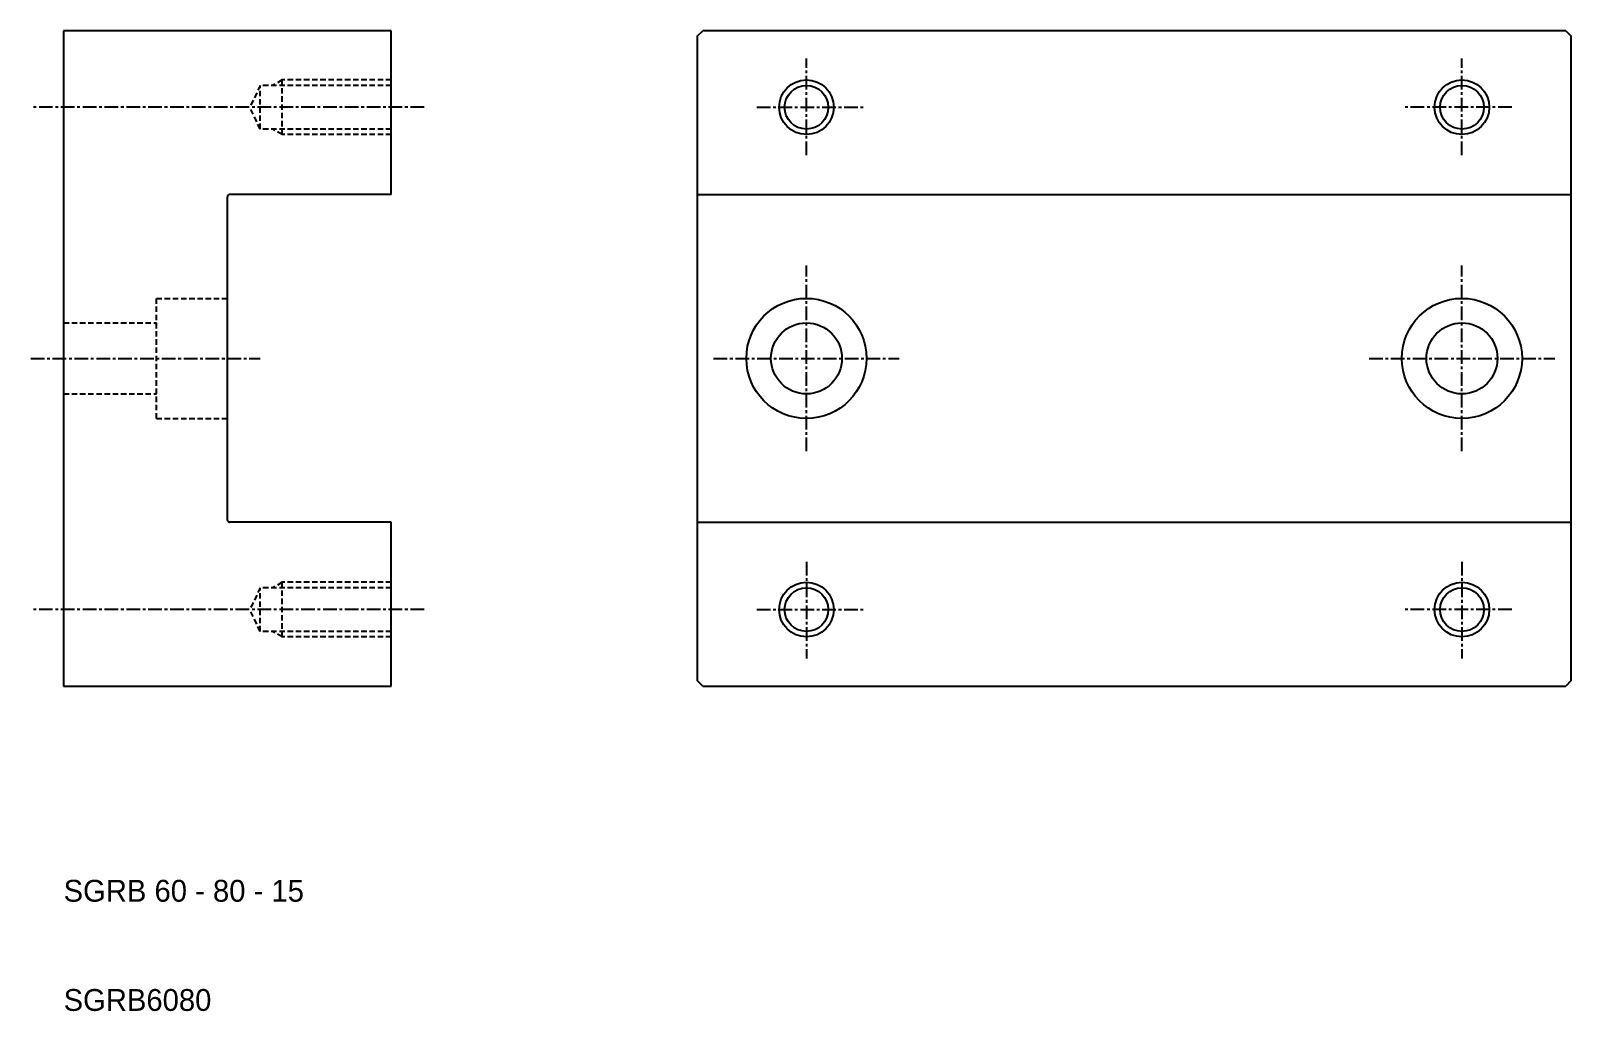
# Model space of a CAD drawing. Extents: x 7 to 148, y 10 to 100.
import ezdxf

# ---------------------------------------------------------------- set-up
doc = ezdxf.new("R2010")
doc.units = 0
doc.linetypes.add('CENTER', pattern=[2, 1.25, -0.25, 0.25, -0.25])
doc.linetypes.add('DASHED', pattern=[0.75, 0.5, -0.25])
doc.layers.get('0').update_dxf_attribs({"linetype": 'CONTINUOUS'})
doc.layers.add('CENTER', color=1, linetype='CENTER')

msp = doc.modelspace()

# ---------------------------------------------------------------- linework, layer by layer
at = {"color": 7, "linetype": 'CONTINUOUS'}
for p, q in [((10, 99.75), (10, 39.75)), ((40, 99.75), (10, 99.75)), ((40, 84.75), (40, 99.75)), ((68, 99.25), (68.5, 99.75)), ((68, 99.25), (68, 40.25)), ((147.5, 99.75), (68.5, 99.75)), ((147.5, 99.75), (148, 99.25)), ((148, 40.25), (148, 99.25)), ((40, 84.75), (25.2, 84.75)), ((68, 84.75), (148, 84.75)), ((25, 54.95), (25, 84.55)), ((40, 54.75), (25.2, 54.75)), ((40, 39.75), (40, 54.75)), ((68, 54.75), (148, 54.75)), ((10, 39.75), (40, 39.75)), ((68.5, 39.75), (68, 40.25)), ((68.5, 39.75), (147.5, 39.75)), ((148, 40.25), (147.5, 39.75))]:
    msp.add_line(p, q, dxfattribs=at)
at = {"color": 3, "linetype": 'DASHED'}
for p, q in [((28, 94.75), (27.047619, 92.75)), ((40, 94.75), (28, 94.75)), ((28, 90.75), (28, 94.75)), ((30, 95.25), (29.133975, 94.75)), ((40, 95.25), (30, 95.25)), ((30, 90.25), (30, 95.25)), ((28, 90.75), (27.047619, 92.75)), ((40, 90.75), (28, 90.75)), ((30, 90.25), (29.133975, 90.75)), ((40, 90.25), (30, 90.25)), ((18.5, 75.25), (25, 75.25)), ((18.5, 64.25), (18.5, 75.25)), ((10, 73), (18.5, 73)), ((10, 66.5), (18.5, 66.5)), ((18.5, 64.25), (25, 64.25)), ((28, 48.75), (27.047619, 46.75)), ((40, 48.75), (28, 48.75)), ((28, 44.75), (28, 48.75)), ((30, 49.25), (29.133975, 48.75)), ((40, 49.25), (30, 49.25)), ((30, 44.25), (30, 49.25)), ((28, 44.75), (27.047619, 46.75)), ((40, 44.75), (28, 44.75)), ((30, 44.25), (29.133975, 44.75)), ((40, 44.25), (30, 44.25))]:
    msp.add_line(p, q, dxfattribs=at)
at = {"color": 3, "linetype": 'CONTINUOUS'}
for centre in [(78, 92.75), (138, 92.75), (78, 46.75), (138, 46.75)]:
    msp.add_circle(centre, 2.5, dxfattribs=at)
at = {"color": 7, "linetype": 'CONTINUOUS'}
for centre, radius in [((78, 92.75), 2), ((138, 92.75), 2), ((78, 69.75), 5.5), ((138, 69.75), 5.5), ((78, 69.75), 3.25), ((138, 69.75), 3.25), ((78, 46.75), 2), ((138, 46.75), 2)]:
    msp.add_circle(centre, radius, dxfattribs=at)
for centre, start, end in [((25.2, 84.55), 90, 180), ((25.2, 54.95), 180, 270)]:
    msp.add_arc(centre, 0.2, start, end, dxfattribs=at)
at = {"layer": 'CENTER', "color": 1, "linetype": 'CENTER'}
for p, q in [((78, 88.372428), (78, 97.221514)), ((138, 88.372428), (138, 97.221514)), ((43, 92.75), (7, 92.75)), ((73.444063, 92.75), (83.230512, 92.75)), ((142.555937, 92.75), (132.769488, 92.75)), ((78, 61.25), (78, 78.25)), ((138, 61.25), (138, 78.25)), ((7, 69.75), (28, 69.75)), ((69.5, 69.75), (86.5, 69.75)), ((129.5, 69.75), (146.5, 69.75)), ((78, 51.127572), (78, 42.278486)), ((138, 51.127572), (138, 42.278486)), ((43, 46.75), (7, 46.75)), ((73.444063, 46.75), (83.230512, 46.75)), ((142.555937, 46.75), (132.769488, 46.75))]:
    msp.add_line(p, q, dxfattribs=at)

# ---------------------------------------------------------------- texts
at = {"color": 7, "linetype": 'CONTINUOUS'}
for s, p in [('SGRB 60 - 80 - 15', (10, 20)), ('SGRB6080', (10, 10))]:
    msp.add_text(s, height=2, dxfattribs=at).set_placement(p)

doc.saveas('drawing.dxf')
